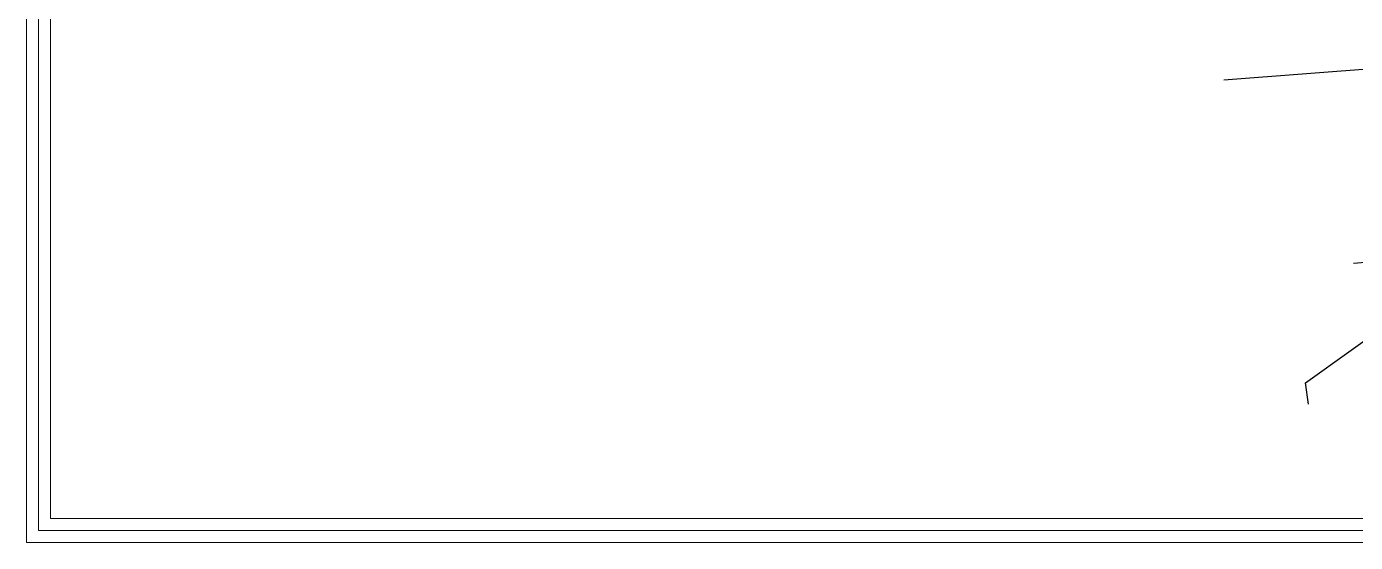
# Model space of a CAD drawing. Header units: millimetres. Extents: x -16104 to 67872, y -88009 to 12107.
# Drawn here: x -253 to 1421, y 8729 to 9379 of the extents above; entities that cross this region are included whole.
import ezdxf

# ---------------------------------------------------------------- set-up
doc = ezdxf.new("R2010")
doc.units = ezdxf.units.MM
doc.layers.add('c05', color=32, linetype='Continuous', lineweight=13)
doc.layers.add('duvar', color=123, linetype='Continuous', lineweight=25)

# ---------------------------------------------------------------- blocks, each defined once
blk = doc.blocks.new('tyl')
at = {"layer": 'duvar'}
for p, q in [((-21909.3, 407.3), (-26577.9, 52.6)), ((-18544.8, -291), (-25925.2, -870.8))]:
    blk.add_line(p, q, dxfattribs=at)
blk.add_lwpolyline([(-26151.7, -1580.2), (-26167.3, -1473.7), (-25707.3, -1143.7), (-24396.3, -1044.7), (-23973.8, -1580.2)], dxfattribs=at)

msp = doc.modelspace()

# ---------------------------------------------------------------- linework, layer by layer
at = {"layer": 'c05'}
for points in [[(6601, 8934.8), (6601, 8729.3), (-253, 8729.3), (-253, 12107.1), (6590.6, 12107.1), (6590.6, 10246.2)], [(6586, 8934.8), (6586, 8744.3), (-238, 8744.3), (-238, 12092.1), (6575.6, 12092.1), (6575.6, 10246.2)], [(6571, 8934.8), (6571, 8759.3), (-223, 8759.3), (-223, 12077.1), (6560.6, 12077.1), (6560.6, 10246.2)]]:
    msp.add_lwpolyline(points, dxfattribs=at)

# ---------------------------------------------------------------- block references
at = {"layer": 'duvar', "xscale": 0.25, "yscale": 0.25, "zscale": 0.25}
msp.add_blockref('tyl', (7899.5, 9298.7), dxfattribs=at)

doc.saveas('drawing.dxf')
